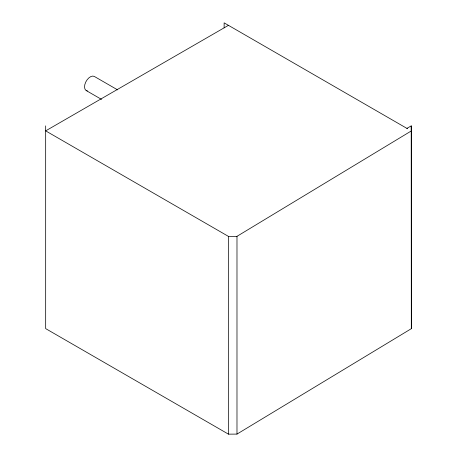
<?xml version="1.0" encoding="UTF-8"?>
<svg xmlns="http://www.w3.org/2000/svg" width="457" height="457" viewBox="0 0 457 457"><rect width="100%" height="100%" fill="white"/><g stroke="black" fill="none" stroke-linecap="round" stroke-linejoin="round"><path stroke-width="0.69" d="M228.449 25.341L45.671 130.868L228.449 236.395L236.983 236.338L411.329 130.925L411.226 125.881L406.907 128.377M45.671 125.881L45.671 328.623L228.449 434.15L236.983 434.093L411.329 328.68L411.329 130.925M407.518 128.731L224.13 22.85L224.13 27.837M117.632 89.892L94.359 76.456A8.14 4.701 -60 0 0 85.722 82.094A8.14 4.701 -60 0 0 87.413 90.926M86.219 90.555L101.528 99.398M411.329 328.68L411.226 125.881M236.983 236.338L236.983 434.093M228.449 236.395L228.449 434.15"/></g></svg>
